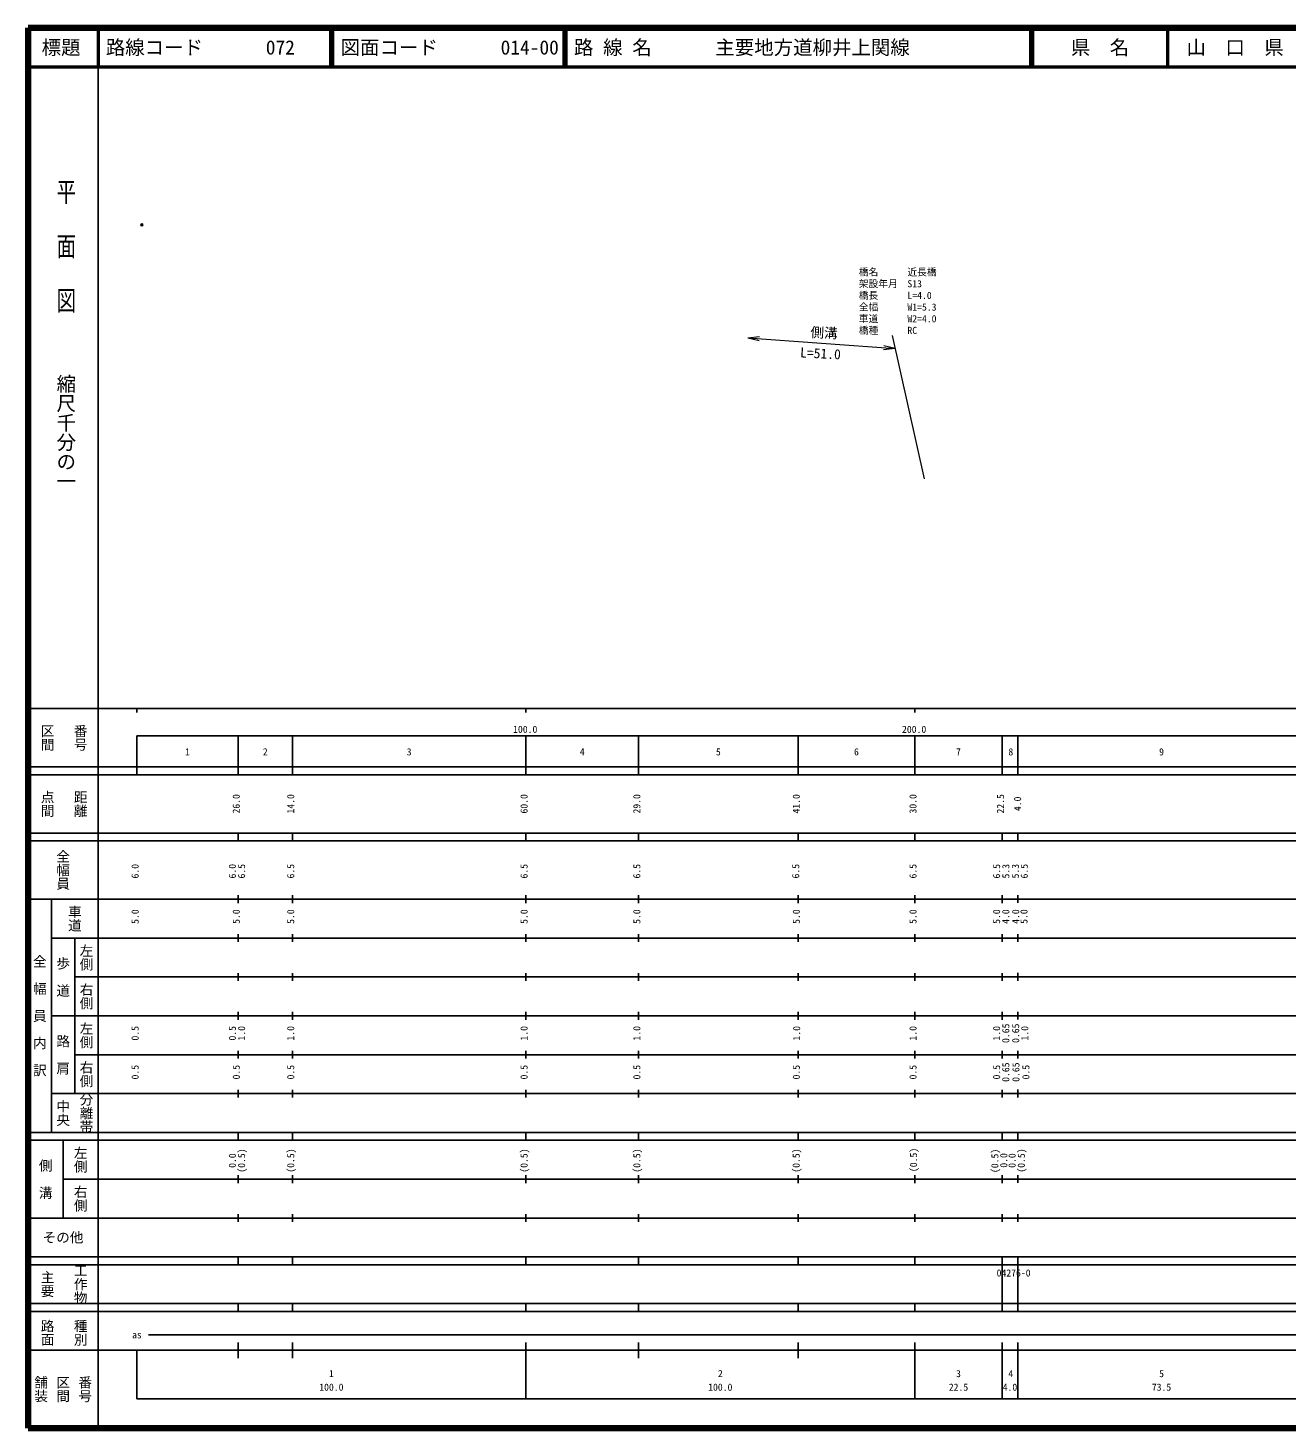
# Model space of a CAD drawing. Units: millimetres on the paper. Extents: x 40 to 680, y 20 to 380.
# Drawn here: x 40 to 363.7, y 20 to 380 of the extents above; entities that cross this region are included whole.
import ezdxf
from ezdxf.enums import TextEntityAlignment as Align

# ---------------------------------------------------------------- set-up
doc = ezdxf.new("R2010")
doc.units = ezdxf.units.MM
doc.header["$PDMODE"] = 32
doc.header["$PDSIZE"] = 0.5
for name, color, linetype, lineweight in [('M-BGD-HTXT', 7, 'Continuous', 13), ('M-TTL', 2, 'Continuous', 140), ('M-TTL-BAND', 7, 'Continuous', 25), ('M-TTL-LINE', 7, 'Continuous', 50)]:
    doc.layers.add(name, color=color, linetype=linetype, lineweight=lineweight)
doc.layers.add('M-OTRS', color=6, linetype='Continuous')
doc.layers.add('M-TTL-TXT', color=7, linetype='Continuous')
doc.styles.add('@ＭＳ ゴシック', font='')
doc.styles.add('ＭＳ ゴシック', font='')
doc.styles.get('@ＭＳ ゴシック').set_extended_font_data('@MS Gothic')
doc.styles.get('ＭＳ ゴシック').set_extended_font_data('MS Gothic')

msp = doc.modelspace()

# ---------------------------------------------------------------- linework, layer by layer
at = {"layer": 'M-BGD-HTXT'}
for p, q in [((225.055, 300.366), (228.084, 300.642)), ((225.055, 300.366), (228.01, 299.645)), ((225.055, 300.366), (262.999, 297.548)), ((270.513, 264.112), (262.248, 300.929)), ((262.999, 297.548), (259.971, 297.272)), ((262.999, 297.548), (260.045, 298.269))]:
    msp.add_line(p, q, dxfattribs=at)
at = {"layer": 'M-OTRS'}
msp.add_point((69.301, 329.375), dxfattribs=at)
at = {"layer": 'M-TTL'}
for p, q in [((40, 380), (40, 20)), ((680, 380), (40, 380)), ((40, 20), (680, 20))]:
    msp.add_line(p, q, dxfattribs=at)
at = {"layer": 'M-TTL-BAND'}
for p, q in [((58, 370), (58, 20)), ((40, 205), (579, 205)), ((68, 205), (68, 204)), ((168, 205), (168, 204)), ((268, 205), (268, 204)), ((68, 198), (68, 188)), ((68, 198), (579, 198)), ((94, 188), (94, 198)), ((108, 188), (108, 198)), ((168, 188), (168, 198)), ((197, 188), (197, 198)), ((238, 188), (238, 198)), ((268, 188), (268, 198)), ((290.5, 188), (290.5, 198)), ((294.475, 188.009), (294.475, 198.009)), ((40, 190), (579, 190)), ((40, 188), (579, 188)), ((40, 173), (579, 173)), ((94, 171), (94, 173)), ((108, 171), (108, 173)), ((168, 171), (168, 173)), ((197, 171), (197, 173)), ((238, 171), (238, 173)), ((268, 171), (268, 173)), ((290.5, 171), (290.5, 173)), ((294.475, 171.009), (294.475, 173.009)), ((40, 171), (579, 171)), ((40, 156), (579, 156)), ((46, 96), (46, 156)), ((94, 155), (94, 157)), ((108, 155), (108, 157)), ((168, 155), (168, 157)), ((197, 155), (197, 157)), ((238, 155), (238, 157)), ((268, 155), (268, 157)), ((290.5, 155), (290.5, 157)), ((294.475, 155.009), (294.475, 157.009)), ((46, 146), (579, 146)), ((52, 146), (52, 106)), ((94, 145), (94, 147)), ((108, 145), (108, 147)), ((168, 145), (168, 147)), ((197, 145), (197, 147)), ((238, 145), (238, 147)), ((268, 145), (268, 147)), ((290.5, 145), (290.5, 147)), ((294.475, 145.009), (294.475, 147.009)), ((94, 135), (94, 137)), ((108, 135), (108, 137)), ((168, 135), (168, 137)), ((197, 135), (197, 137)), ((238, 135), (238, 137)), ((268, 135), (268, 137)), ((290.5, 135), (290.5, 137)), ((294.475, 135.009), (294.475, 137.009)), ((52, 136), (579, 136)), ((46, 126), (579, 126)), ((94, 125), (94, 127)), ((108, 125), (108, 127)), ((168, 125), (168, 127)), ((197, 125), (197, 127)), ((238, 125), (238, 127)), ((268, 125), (268, 127)), ((290.5, 125), (290.5, 127)), ((294.475, 125.009), (294.475, 127.009)), ((52, 116), (579, 116)), ((94, 115), (94, 117)), ((108, 115), (108, 117)), ((168, 115), (168, 117)), ((197, 115), (197, 117)), ((238, 115), (238, 117)), ((268, 115), (268, 117)), ((290.5, 115), (290.5, 117)), ((294.475, 115.009), (294.475, 117.009)), ((46, 106), (579, 106)), ((94, 105), (94, 107)), ((108, 105), (108, 107)), ((168, 105), (168, 107)), ((197, 105), (197, 107)), ((238, 105), (238, 107)), ((268, 105), (268, 107)), ((290.5, 105), (290.5, 107)), ((294.475, 105.009), (294.475, 107.009)), ((40, 96), (579, 96)), ((40, 94), (579, 94)), ((49, 94), (49, 74)), ((94, 94), (94, 96)), ((108, 94), (108, 96)), ((168, 94), (168, 96)), ((197, 94), (197, 96)), ((238, 94), (238, 96)), ((268, 94), (268, 96)), ((290.5, 94), (290.5, 96)), ((294.475, 94.009), (294.475, 96.009)), ((49, 84), (579, 84)), ((94, 83), (94, 85)), ((108, 83), (108, 85)), ((168, 83), (168, 85)), ((197, 83), (197, 85)), ((238, 83), (238, 85)), ((268, 83), (268, 85)), ((290.5, 83), (290.5, 85)), ((294.475, 83.009), (294.475, 85.009)), ((40, 74), (579, 74)), ((94, 73), (94, 75)), ((108, 73), (108, 75)), ((168, 73), (168, 75)), ((197, 73), (197, 75)), ((238, 73), (238, 75)), ((268, 73), (268, 75)), ((290.5, 73), (290.5, 75)), ((294.475, 73.009), (294.475, 75.009)), ((40, 64), (579, 64)), ((40, 62), (579, 62)), ((94, 62), (94, 64)), ((108, 62), (108, 64)), ((168, 62), (168, 64)), ((197, 62), (197, 64)), ((238, 62), (238, 64)), ((268, 62), (268, 64)), ((290.5, 62), (290.5, 64)), ((290.5, 52), (290.5, 62)), ((294.475, 62.009), (294.475, 64.009)), ((294.475, 52.009), (294.475, 62.009)), ((40, 52), (579, 52)), ((94, 50), (94, 52)), ((108, 50), (108, 52)), ((168, 50), (168, 52)), ((197, 50), (197, 52)), ((238, 50), (238, 52)), ((268, 50), (268, 52)), ((290.5, 50), (290.5, 52)), ((294.475, 50.009), (294.475, 52.009)), ((40, 50), (579, 50)), ((71, 44), (565, 44)), ((40, 40), (579, 40)), ((68, 40), (68, 27.5)), ((94, 38), (94, 42)), ((108, 38), (108, 42)), ((168, 27.5), (168, 42)), ((197, 38), (197, 42)), ((238, 38), (238, 42)), ((268, 27.5), (268, 42)), ((290.5, 27.5), (290.5, 42)), ((294.475, 27.509), (294.475, 42.009)), ((68, 27.5), (579, 27.5))]:
    msp.add_line(p, q, dxfattribs=at)
at = {"layer": 'M-TTL-LINE'}
for p, q in [((58, 380), (58, 370)), ((117.75, 380), (117.75, 370)), ((118.25, 380), (118.25, 370)), ((177.75, 380), (177.75, 370)), ((178.25, 380), (178.25, 370)), ((297.75, 380), (297.75, 370)), ((298.25, 380), (298.25, 370)), ((333, 380), (333, 370)), ((40, 370), (680, 370))]:
    msp.add_line(p, q, dxfattribs=at)

# ---------------------------------------------------------------- texts
at = {"layer": 'M-BGD-HTXT', "style": 'ＭＳ ゴシック'}
for s, p in [('橋名\u3000\u3000\u3000近長橋', (253.616, 315.775)), ('架設年月\u3000S13', (253.616, 312.775)), ('橋長\u3000\u3000\u3000L=4.0', (253.616, 309.775)), ('全幅\u3000\u3000\u3000W1=5.3', (253.616, 306.775)), ('車道\u3000\u3000\u3000W2=4.0', (253.616, 303.775)), ('橋種\u3000\u3000\u3000RC', (253.616, 300.775))]:
    msp.add_text(s, height=1.833, dxfattribs=at).set_placement(p, align=Align.BOTTOM_LEFT)
for s, p in [('側溝', (241.09, 299.777)), ('L=51.0', (238.435, 294.541))]:
    msp.add_text(s, height=2.566, rotation=357.101, dxfattribs=at).set_placement(p, align=Align.BOTTOM_LEFT)
at = {"layer": 'M-TTL-BAND', "style": '@ＭＳ ゴシック', "width": 1.4}
msp.add_text('平  面  図', height=3.666, rotation=270, dxfattribs=at).set_placement((49.777, 306.475), align=Align.MIDDLE_RIGHT)
at = {"layer": 'M-TTL-BAND', "style": '@ＭＳ ゴシック'}
msp.add_text('縮尺千分の一', height=3.666, rotation=270, dxfattribs=at).set_placement((49.777, 261.03), align=Align.MIDDLE_RIGHT)
for s, p in [('区間', (45, 197.5)), ('番号', (53.5, 197.5)), ('点間', (45, 180.5)), ('距離', (53.5, 180.5)), ('全幅員', (49, 163.5)), ('車道', (52, 151)), ('左側', (55, 141)), ('全\u3000幅\u3000員\u3000内\u3000訳', (43, 126)), ('歩\u3000道', (49, 136)), ('右側', (55, 131)), ('左側', (55, 121)), ('路\u3000肩', (49, 116)), ('右側', (55, 111)), ('分離帯', (55, 101)), ('中央', (49, 101)), ('左側', (53.5, 89)), ('側\u3000溝', (44.5, 84)), ('右側', (53.5, 79)), ('工作物', (53.5, 57)), ('主要', (45, 57)), ('路面', (45, 44.5)), ('種別', (53.5, 44.5)), ('舗装', (43.333, 30)), ('区間', (49, 30)), ('番号', (54.667, 30))]:
    msp.add_text(s, height=2.566, rotation=270, dxfattribs=at).set_placement(p, align=Align.MIDDLE_CENTER)
at = {"layer": 'M-TTL-BAND', "style": 'ＭＳ ゴシック'}
for s, p in [('100.0', (167.844, 198.195)), ('200.0', (267.844, 198.195)), ('1', (81, 192.405)), ('2', (101, 192.405)), ('3', (138, 192.405)), ('4', (182.5, 192.405)), ('5', (217.5, 192.405)), ('6', (253, 192.405)), ('7', (279.25, 192.405)), ('8', (292.7, 192.405)), ('9', (331.45, 192.405)), ('as', (68, 42.5)), ('1', (118, 32.523)), ('2', (218, 32.523)), ('3', (279.25, 32.523)), ('4', (292.7, 32.523)), ('5', (331.45, 32.523)), ('100.0', (118, 29.033)), ('100.0', (218, 29.033)), ('22.5', (279.25, 29.033)), ('4.0', (292.482, 29.033)), ('73.5', (331.45, 29.033))]:
    msp.add_text(s, height=1.833, dxfattribs=at).set_placement(p, align=Align.BOTTOM_CENTER)
for s, p in [('26.0', (95, 180.5)), ('14.0', (109, 180.5)), ('60.0', (169, 180.5)), ('29.0', (198, 180.5)), ('41.0', (239, 180.5)), ('30.0', (269, 180.5)), ('22.5', (291.5, 180.5)), ('4.0', (295.9, 180.5)), ('6.0', (69, 163.174)), ('6.0', (94, 163.174)), ('6.5', (96.37, 163.174)), ('6.5', (109, 163.174)), ('6.5', (169, 163.174)), ('6.5', (198, 163.174)), ('6.5', (238.843, 163.174)), ('6.5', (269, 163.174)), ('6.5', (290.5, 163.174)), ('5.3', (292.87, 163.174)), ('5.3', (295.332, 163.183)), ('6.5', (297.609, 163.183)), ('5.0', (69, 151.5)), ('5.0', (95, 151.5)), ('5.0', (109, 151.5)), ('5.0', (169, 151.5)), ('5.0', (198, 151.5)), ('5.0', (239, 151.5)), ('5.0', (269, 151.5)), ('5.0', (290.5, 151.5)), ('4.0', (292.87, 151.5)), ('4.0', (295.4, 151.509)), ('5.0', (297.534, 151.509)), ('0.5', (69, 121.5)), ('0.5', (94, 121.5)), ('1.0', (96.37, 121.5)), ('1.0', (109, 121.5)), ('1.0', (169, 121.5)), ('1.0', (198, 121.5)), ('1.0', (239.084, 121.5)), ('1.0', (269, 121.5)), ('1.0', (290.5, 121.5)), ('0.65', (292.87, 121.5)), ('0.65', (295.4, 121.509)), ('1.0', (297.748, 121.509)), ('0.5', (69, 111.5)), ('0.5', (95, 111.5)), ('0.5', (109, 111.5)), ('0.5', (169, 111.5)), ('0.5', (198, 111.5)), ('0.5', (239, 111.5)), ('0.5', (269, 111.5)), ('0.5', (290.5, 111.5)), ('0.65', (292.87, 111.5)), ('0.65', (295.471, 111.509)), ('0.5', (298.032, 111.509)), ('0.0', (94, 88.764)), ('(0.5)', (96.37, 88.764)), ('(0.5)', (109, 88.764)), ('(0.5)', (169, 88.764)), ('(0.5)', (198, 88.764)), ('(0.5)', (238.964, 88.764)), ('(0.5)', (269.139, 88.923)), ('(0.5)', (290.057, 88.683)), ('0.0', (292.341, 88.803)), ('0.0', (294.475, 88.773)), ('(0.5)', (296.845, 88.773))]:
    msp.add_text(s, height=1.833, rotation=90, dxfattribs=at).set_placement(p, align=Align.BOTTOM_CENTER)
msp.add_text('その他', height=2.566, dxfattribs=at).set_placement((49, 69), align=Align.MIDDLE_CENTER)
msp.add_text('04276-0', height=1.833, dxfattribs=at).set_placement((289.051, 58.405), align=Align.BOTTOM_LEFT)
at = {"layer": 'M-TTL-TXT', "style": 'ＭＳ ゴシック'}
for s, p in [('標題', (48.5, 375)), ('県\u3000名', (315.625, 375)), ('山\u3000口\u3000県', (350.375, 375))]:
    msp.add_text(s, height=3.666, dxfattribs=at).set_placement(p, align=Align.MIDDLE_CENTER)
for s, p in [('路線コード', (60, 375)), ('072', (101.142, 375)), ('072', (101.142, 375)), ('072', (101.142, 375)), ('図面コード', (120.38, 375)), ('014-00', (161.521, 375)), ('路 線 名', (180.38, 375)), ('主要地方道柳井上関線', (216.734, 375))]:
    msp.add_text(s, height=3.666, dxfattribs=at).set_placement(p, align=Align.MIDDLE_LEFT)

doc.saveas('drawing.dxf')
